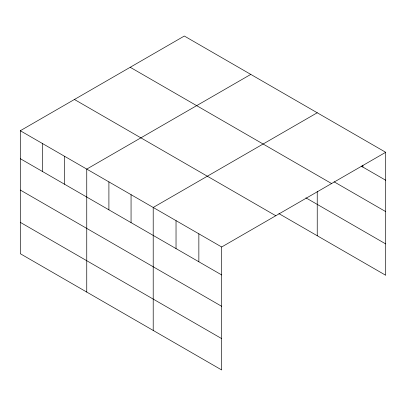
<?xml version="1.0" encoding="UTF-8"?>
<svg xmlns="http://www.w3.org/2000/svg" width="406" height="406" viewBox="0 0 406 406"><rect width="100%" height="100%" fill="white"/><g stroke="black" fill="none" stroke-linecap="round" stroke-linejoin="round"><path stroke-width="0.61" d="M20.3 130.732L221.676 246.99L221.676 369.967L20.3 253.709L20.3 130.732L184.324 36.032L385.7 152.291L385.7 275.268L278.871 213.592M250.781 74.399L86.752 169.099L86.752 292.071M317.233 112.761L153.209 207.466L153.209 330.438M221.676 246.99L385.7 152.291M361.249 166.135L385.7 180.249M334.077 181.802L385.7 211.607M130.199 67.279L331.57 183.542M305.885 197.834L385.7 243.915M74.43 99.48L275.801 215.743M20.3 158.69L221.676 274.948M20.3 190.044L221.676 306.307M20.3 222.351L221.676 338.614M362.878 165.212L362.878 167.074M317.233 191.338L317.233 235.739M198.854 233.815L198.854 261.774M176.031 220.641L176.031 248.599M131.057 194.677L131.057 222.635M108.904 181.888L108.904 209.846M64.605 156.31L64.605 184.268M42.452 143.521L42.452 171.479"/></g></svg>
